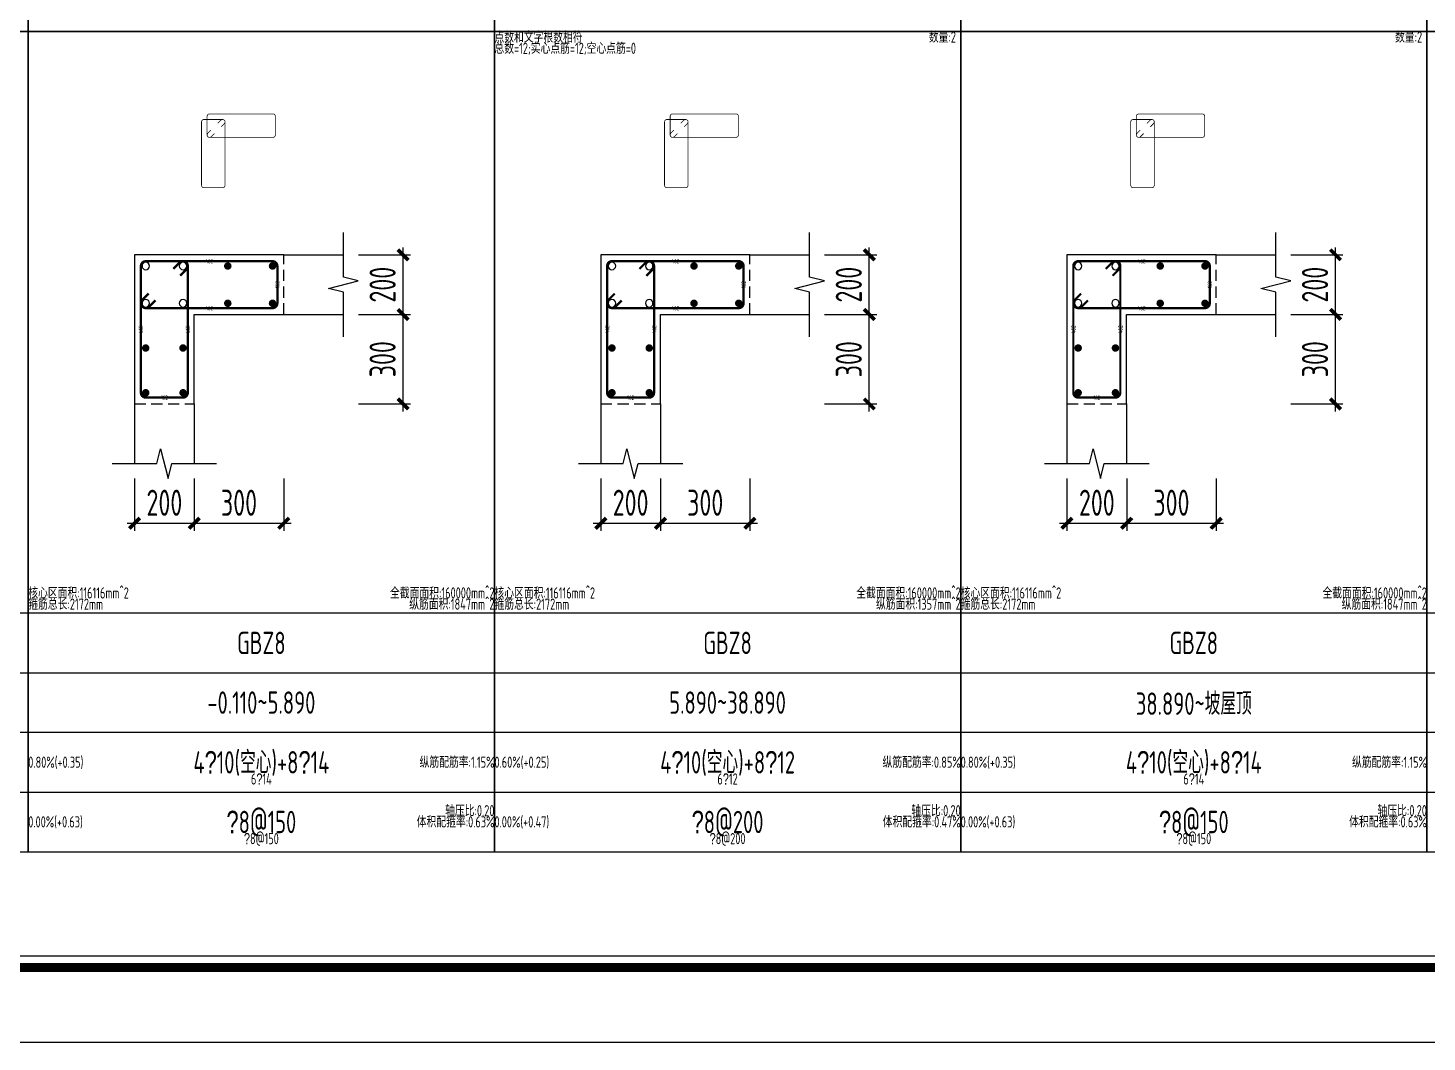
# Model space of a CAD drawing. Extents: x 154268 to 5133249, y -1832900 to 601179.
# Drawn here: x 547174 to 565929, y 541638 to 555239 of the extents above; entities that cross this region are included whole.
import ezdxf
from ezdxf.enums import TextEntityAlignment as Align

# ---------------------------------------------------------------- set-up
doc = ezdxf.new("R2010")
doc.units = 0
doc.header["$LTSCALE"] = 1000
doc.linetypes.add('DASHED', pattern=[0.75, 0.5, -0.25])
for name, color, linetype, plot in [('_TSZ_PLOT_MARK', 1, 'Continuous', False), ('墙柱归并数量', 8, 'Continuous', False), ('墙柱箍筋长度', 3, 'Continuous', False), ('墙柱配筋校核数据', 34, 'Continuous', False)]:
    doc.layers.add(name, color=color, linetype=linetype, plot=plot)
for name, color, linetype in [('A-ANNO-TITLE', 3, 'Continuous'), ('TAB', 7, 'Continuous'), ('TAB_TEXT', 7, 'Continuous'), ('THIN', 7, 'Continuous'), ('WALL_DE', 7, 'Continuous'), ('WCOL_DE', 7, 'Continuous'), ('WCOL_DE_DIM', 3, 'Continuous'), ('WCOL_DE_REIND', 1, 'Continuous'), ('WCOL_DE_REINL', 1, 'Continuous')]:
    doc.layers.add(name, color=color, linetype=linetype)
doc.styles.add('TSSD_Dimension', font='tssdeng.shx', dxfattribs={"width": 0.7, "bigfont": 'Hztxt.shx'})
doc.styles.add('TSSD_Label', font='tssdeng.shx', dxfattribs={"width": 0.7, "bigfont": 'hztxt.shx'})
doc.dimstyles.new('TSSD_25_100_WCOLU_DIM', dxfattribs={"dimtxt": 350, "dimasz": 100, "dimexe": 100, "dimexo": 200, "dimgap": 100, "dimtad": 1, "dimdec": 0, "dimlfac": 0.25, "dimzin": 0, "dimdsep": 46, "dimtxsty": 'TSSD_Dimension', "dimblk": 'ARCHTICK', "dimcen": 0, "dimdle": 100, "dimclrt": 7, "dimadec": 0, "dimazin": 0, "dimtfac": 1, "dimtdec": 0, "dimtix": 1, "dimtmove": 2, "dimatfit": 3, "dimfxl": 1, "dimtolj": 1, "dimtzin": 0, "dimarcsym": 0})

# ---------------------------------------------------------------- blocks, each defined once
blk = doc.blocks.new('_ArchTick')
at = {"color": 0, "linetype": 'ByBlock', "const_width": 0.5}
blk.add_lwpolyline([(-0.71, -0.71), (0.71, 0.71)], dxfattribs=at)
blk = doc.blocks.new('*D3268')
at = {"layer": 'Defpoints', "color": 0, "transparency": 16777216}
for p in [(551403, 551396), (552203, 551396), (551403, 550196)]:
    blk.add_point(p, dxfattribs=at)
at = {"layer": 'WCOL_DE_DIM', "color": 0, "lineweight": -2, "transparency": 16777216}
for p, q in [((552203, 550096), (552203, 551496)), ((551603, 551396), (552303, 551396)), ((551603, 550196), (552303, 550196))]:
    blk.add_line(p, q, dxfattribs=at)
at = {"layer": 'WCOL_DE_DIM', "color": 0, "lineweight": -2, "transparency": 16777216, "xscale": 100, "yscale": 100, "zscale": 100}
for p, rotation in [((552203, 551396), 90), ((552203, 550196), 270)]:
    blk.add_blockref('_ArchTick', p, dxfattribs=dict(at, rotation=rotation))
at = {"layer": 'WCOL_DE_DIM', "color": 7, "transparency": 16777216, "insert": (551928, 550796), "char_height": 350, "attachment_point": 5, "rotation": 90, "style": 'TSSD_Dimension'}
blk.add_mtext('\\A1;300', dxfattribs=at)
blk = doc.blocks.new('*D3269')
at = {"layer": 'Defpoints', "color": 0, "transparency": 16777216}
for p in [(551403, 552196), (552203, 552196), (551403, 551396)]:
    blk.add_point(p, dxfattribs=at)
at = {"layer": 'WCOL_DE_DIM', "color": 0, "lineweight": -2, "transparency": 16777216}
for p, q in [((551603, 552196), (552303, 552196)), ((552203, 551296), (552203, 552296)), ((551603, 551396), (552303, 551396))]:
    blk.add_line(p, q, dxfattribs=at)
at = {"layer": 'WCOL_DE_DIM', "color": 0, "lineweight": -2, "transparency": 16777216, "xscale": 100, "yscale": 100, "zscale": 100}
for p, rotation in [((552203, 552196), 90), ((552203, 551396), 270)]:
    blk.add_blockref('_ArchTick', p, dxfattribs=dict(at, rotation=rotation))
at = {"layer": 'WCOL_DE_DIM', "color": 7, "transparency": 16777216, "insert": (551928, 551796), "char_height": 350, "attachment_point": 5, "rotation": 90, "style": 'TSSD_Dimension'}
blk.add_mtext('\\A1;200', dxfattribs=at)
blk = doc.blocks.new('*D3270')
at = {"layer": 'Defpoints', "color": 0, "transparency": 16777216}
for p in [(548603, 549396), (549403, 549396), (549403, 548596)]:
    blk.add_point(p, dxfattribs=at)
at = {"layer": 'WCOL_DE_DIM', "color": 0, "lineweight": -2, "transparency": 16777216}
for p, q in [((548603, 549196), (548603, 548496)), ((549403, 549196), (549403, 548496)), ((548503, 548596), (549503, 548596))]:
    blk.add_line(p, q, dxfattribs=at)
at = {"layer": 'WCOL_DE_DIM', "color": 0, "lineweight": -2, "transparency": 16777216, "xscale": 100, "yscale": 100, "zscale": 100, "rotation": 180}
blk.add_blockref('_ArchTick', (548603, 548596), dxfattribs=at)
at = {"layer": 'WCOL_DE_DIM', "color": 0, "lineweight": -2, "transparency": 16777216, "xscale": 100, "yscale": 100, "zscale": 100}
blk.add_blockref('_ArchTick', (549403, 548596), dxfattribs=at)
at = {"layer": 'WCOL_DE_DIM', "color": 7, "transparency": 16777216, "insert": (549003, 548871), "char_height": 350, "attachment_point": 5, "style": 'TSSD_Dimension'}
blk.add_mtext('\\A1;200', dxfattribs=at)
blk = doc.blocks.new('*D3271')
at = {"layer": 'Defpoints', "color": 0, "transparency": 16777216}
for p in [(549403, 549396), (550603, 549396), (550603, 548596)]:
    blk.add_point(p, dxfattribs=at)
at = {"layer": 'WCOL_DE_DIM', "color": 0, "lineweight": -2, "transparency": 16777216}
for p, q in [((549403, 549196), (549403, 548496)), ((550603, 549196), (550603, 548496)), ((549303, 548596), (550703, 548596))]:
    blk.add_line(p, q, dxfattribs=at)
at = {"layer": 'WCOL_DE_DIM', "color": 0, "lineweight": -2, "transparency": 16777216, "xscale": 100, "yscale": 100, "zscale": 100, "rotation": 180}
blk.add_blockref('_ArchTick', (549403, 548596), dxfattribs=at)
at = {"layer": 'WCOL_DE_DIM', "color": 0, "lineweight": -2, "transparency": 16777216, "xscale": 100, "yscale": 100, "zscale": 100}
blk.add_blockref('_ArchTick', (550603, 548596), dxfattribs=at)
at = {"layer": 'WCOL_DE_DIM', "color": 7, "transparency": 16777216, "insert": (550003, 548871), "char_height": 350, "attachment_point": 5, "style": 'TSSD_Dimension'}
blk.add_mtext('\\A1;300', dxfattribs=at)
blk = doc.blocks.new('*D3386')
at = {"layer": 'Defpoints', "color": 0, "transparency": 16777216}
for p in [(557653, 551396), (558453, 551396), (557653, 550196)]:
    blk.add_point(p, dxfattribs=at)
at = {"layer": 'WCOL_DE_DIM', "color": 0, "lineweight": -2, "transparency": 16777216}
for p, q in [((558453, 550096), (558453, 551496)), ((557853, 551396), (558553, 551396)), ((557853, 550196), (558553, 550196))]:
    blk.add_line(p, q, dxfattribs=at)
at = {"layer": 'WCOL_DE_DIM', "color": 0, "lineweight": -2, "transparency": 16777216, "xscale": 100, "yscale": 100, "zscale": 100}
for p, rotation in [((558453, 551396), 90), ((558453, 550196), 270)]:
    blk.add_blockref('_ArchTick', p, dxfattribs=dict(at, rotation=rotation))
at = {"layer": 'WCOL_DE_DIM', "color": 7, "transparency": 16777216, "insert": (558178, 550796), "char_height": 350, "attachment_point": 5, "rotation": 90, "style": 'TSSD_Dimension'}
blk.add_mtext('\\A1;300', dxfattribs=at)
blk = doc.blocks.new('*D3387')
at = {"layer": 'Defpoints', "color": 0, "transparency": 16777216}
for p in [(557653, 552196), (558453, 552196), (557653, 551396)]:
    blk.add_point(p, dxfattribs=at)
at = {"layer": 'WCOL_DE_DIM', "color": 0, "lineweight": -2, "transparency": 16777216}
for p, q in [((557853, 552196), (558553, 552196)), ((558453, 551296), (558453, 552296)), ((557853, 551396), (558553, 551396))]:
    blk.add_line(p, q, dxfattribs=at)
at = {"layer": 'WCOL_DE_DIM', "color": 0, "lineweight": -2, "transparency": 16777216, "xscale": 100, "yscale": 100, "zscale": 100}
for p, rotation in [((558453, 552196), 90), ((558453, 551396), 270)]:
    blk.add_blockref('_ArchTick', p, dxfattribs=dict(at, rotation=rotation))
at = {"layer": 'WCOL_DE_DIM', "color": 7, "transparency": 16777216, "insert": (558178, 551796), "char_height": 350, "attachment_point": 5, "rotation": 90, "style": 'TSSD_Dimension'}
blk.add_mtext('\\A1;200', dxfattribs=at)
blk = doc.blocks.new('*D3388')
at = {"layer": 'Defpoints', "color": 0, "transparency": 16777216}
for p in [(554853, 549396), (555653, 549396), (555653, 548596)]:
    blk.add_point(p, dxfattribs=at)
at = {"layer": 'WCOL_DE_DIM', "color": 0, "lineweight": -2, "transparency": 16777216}
for p, q in [((554853, 549196), (554853, 548496)), ((555653, 549196), (555653, 548496)), ((554753, 548596), (555753, 548596))]:
    blk.add_line(p, q, dxfattribs=at)
at = {"layer": 'WCOL_DE_DIM', "color": 0, "lineweight": -2, "transparency": 16777216, "xscale": 100, "yscale": 100, "zscale": 100, "rotation": 180}
blk.add_blockref('_ArchTick', (554853, 548596), dxfattribs=at)
at = {"layer": 'WCOL_DE_DIM', "color": 0, "lineweight": -2, "transparency": 16777216, "xscale": 100, "yscale": 100, "zscale": 100}
blk.add_blockref('_ArchTick', (555653, 548596), dxfattribs=at)
at = {"layer": 'WCOL_DE_DIM', "color": 7, "transparency": 16777216, "insert": (555253, 548871), "char_height": 350, "attachment_point": 5, "style": 'TSSD_Dimension'}
blk.add_mtext('\\A1;200', dxfattribs=at)
blk = doc.blocks.new('*D3389')
at = {"layer": 'Defpoints', "color": 0, "transparency": 16777216}
for p in [(555653, 549396), (556853, 549396), (556853, 548596)]:
    blk.add_point(p, dxfattribs=at)
at = {"layer": 'WCOL_DE_DIM', "color": 0, "lineweight": -2, "transparency": 16777216}
for p, q in [((555653, 549196), (555653, 548496)), ((556853, 549196), (556853, 548496)), ((555553, 548596), (556953, 548596))]:
    blk.add_line(p, q, dxfattribs=at)
at = {"layer": 'WCOL_DE_DIM', "color": 0, "lineweight": -2, "transparency": 16777216, "xscale": 100, "yscale": 100, "zscale": 100, "rotation": 180}
blk.add_blockref('_ArchTick', (555653, 548596), dxfattribs=at)
at = {"layer": 'WCOL_DE_DIM', "color": 0, "lineweight": -2, "transparency": 16777216, "xscale": 100, "yscale": 100, "zscale": 100}
blk.add_blockref('_ArchTick', (556853, 548596), dxfattribs=at)
at = {"layer": 'WCOL_DE_DIM', "color": 7, "transparency": 16777216, "insert": (556253, 548871), "char_height": 350, "attachment_point": 5, "style": 'TSSD_Dimension'}
blk.add_mtext('\\A1;300', dxfattribs=at)
blk = doc.blocks.new('*D3530')
at = {"layer": 'Defpoints', "color": 0, "transparency": 16777216}
for p in [(563903, 551396), (564703, 551396), (563903, 550196)]:
    blk.add_point(p, dxfattribs=at)
at = {"layer": 'WCOL_DE_DIM', "color": 0, "lineweight": -2, "transparency": 16777216}
for p, q in [((564703, 550096), (564703, 551496)), ((564103, 551396), (564803, 551396)), ((564103, 550196), (564803, 550196))]:
    blk.add_line(p, q, dxfattribs=at)
at = {"layer": 'WCOL_DE_DIM', "color": 0, "lineweight": -2, "transparency": 16777216, "xscale": 100, "yscale": 100, "zscale": 100}
for p, rotation in [((564703, 551396), 90), ((564703, 550196), 270)]:
    blk.add_blockref('_ArchTick', p, dxfattribs=dict(at, rotation=rotation))
at = {"layer": 'WCOL_DE_DIM', "color": 7, "transparency": 16777216, "insert": (564428, 550796), "char_height": 350, "attachment_point": 5, "rotation": 90, "style": 'TSSD_Dimension'}
blk.add_mtext('\\A1;300', dxfattribs=at)
blk = doc.blocks.new('*D3531')
at = {"layer": 'Defpoints', "color": 0, "transparency": 16777216}
for p in [(563903, 552196), (564703, 552196), (563903, 551396)]:
    blk.add_point(p, dxfattribs=at)
at = {"layer": 'WCOL_DE_DIM', "color": 0, "lineweight": -2, "transparency": 16777216}
for p, q in [((564103, 552196), (564803, 552196)), ((564703, 551296), (564703, 552296)), ((564103, 551396), (564803, 551396))]:
    blk.add_line(p, q, dxfattribs=at)
at = {"layer": 'WCOL_DE_DIM', "color": 0, "lineweight": -2, "transparency": 16777216, "xscale": 100, "yscale": 100, "zscale": 100}
for p, rotation in [((564703, 552196), 90), ((564703, 551396), 270)]:
    blk.add_blockref('_ArchTick', p, dxfattribs=dict(at, rotation=rotation))
at = {"layer": 'WCOL_DE_DIM', "color": 7, "transparency": 16777216, "insert": (564428, 551796), "char_height": 350, "attachment_point": 5, "rotation": 90, "style": 'TSSD_Dimension'}
blk.add_mtext('\\A1;200', dxfattribs=at)
blk = doc.blocks.new('*D3532')
at = {"layer": 'Defpoints', "color": 0, "transparency": 16777216}
for p in [(561103, 549396), (561903, 549396), (561903, 548596)]:
    blk.add_point(p, dxfattribs=at)
at = {"layer": 'WCOL_DE_DIM', "color": 0, "lineweight": -2, "transparency": 16777216}
for p, q in [((561103, 549196), (561103, 548496)), ((561903, 549196), (561903, 548496)), ((561003, 548596), (562003, 548596))]:
    blk.add_line(p, q, dxfattribs=at)
at = {"layer": 'WCOL_DE_DIM', "color": 0, "lineweight": -2, "transparency": 16777216, "xscale": 100, "yscale": 100, "zscale": 100, "rotation": 180}
blk.add_blockref('_ArchTick', (561103, 548596), dxfattribs=at)
at = {"layer": 'WCOL_DE_DIM', "color": 0, "lineweight": -2, "transparency": 16777216, "xscale": 100, "yscale": 100, "zscale": 100}
blk.add_blockref('_ArchTick', (561903, 548596), dxfattribs=at)
at = {"layer": 'WCOL_DE_DIM', "color": 7, "transparency": 16777216, "insert": (561503, 548871), "char_height": 350, "attachment_point": 5, "style": 'TSSD_Dimension'}
blk.add_mtext('\\A1;200', dxfattribs=at)
blk = doc.blocks.new('*D3533')
at = {"layer": 'Defpoints', "color": 0, "transparency": 16777216}
for p in [(561903, 549396), (563103, 549396), (563103, 548596)]:
    blk.add_point(p, dxfattribs=at)
at = {"layer": 'WCOL_DE_DIM', "color": 0, "lineweight": -2, "transparency": 16777216}
for p, q in [((561903, 549196), (561903, 548496)), ((563103, 549196), (563103, 548496)), ((561803, 548596), (563203, 548596))]:
    blk.add_line(p, q, dxfattribs=at)
at = {"layer": 'WCOL_DE_DIM', "color": 0, "lineweight": -2, "transparency": 16777216, "xscale": 100, "yscale": 100, "zscale": 100, "rotation": 180}
blk.add_blockref('_ArchTick', (561903, 548596), dxfattribs=at)
at = {"layer": 'WCOL_DE_DIM', "color": 0, "lineweight": -2, "transparency": 16777216, "xscale": 100, "yscale": 100, "zscale": 100}
blk.add_blockref('_ArchTick', (563103, 548596), dxfattribs=at)
at = {"layer": 'WCOL_DE_DIM', "color": 7, "transparency": 16777216, "insert": (562503, 548871), "char_height": 350, "attachment_point": 5, "style": 'TSSD_Dimension'}
blk.add_mtext('\\A1;300', dxfattribs=at)

msp = doc.modelspace()

# ---------------------------------------------------------------- linework, layer by layer
at = {"layer": '_TSZ_PLOT_MARK'}
msp.add_lwpolyline([(528403.6, 541638.3), (612503.6, 541638.3), (612503.6, 601038.3), (528403.6, 601038.3)], close=True, dxfattribs=at)
at = {"layer": 'A-ANNO-TITLE'}
msp.add_lwpolyline([(528403.6, 541638.3), (612503.6, 541638.3), (612503.6, 601038.3), (528403.6, 601038.3)], close=True, dxfattribs=at)
at = {"layer": 'A-ANNO-TITLE', "const_width": 120}
msp.add_lwpolyline([(530903.6, 542638.3), (611503.6, 542638.3), (611503.6, 600038.3), (530903.6, 600038.3)], close=True, dxfattribs=at)
at = {"layer": 'Defpoints', "linetype": 'Continuous'}
msp.add_lwpolyline([(530903.6, 600038.3), (605053.6, 600038.3), (605053.6, 542788.3), (530903.6, 542788.3)], close=True, dxfattribs=at)
at = {"layer": 'TAB'}
for points in [[(540927.7, 555191.3), (547177.7, 555191.3), (547177.7, 566191.3), (540927.7, 566191.3), (540927.7, 555191.3), (540927.7, 555991.3), (547177.7, 555991.3), (547177.7, 556791.3), (540927.7, 556791.3), (540927.7, 557591.3), (547177.7, 557591.3), (547177.7, 558391.3), (540927.7, 558391.3)], [(547177.7, 555191.3), (553427.7, 555191.3), (553427.7, 566191.3), (547177.7, 566191.3), (547177.7, 555191.3), (547177.7, 555991.3), (553427.7, 555991.3), (553427.7, 556791.3), (547177.7, 556791.3), (547177.7, 557591.3), (553427.7, 557591.3), (553427.7, 558391.3), (547177.7, 558391.3)], [(553427.7, 555191.3), (559677.7, 555191.3), (559677.7, 566191.3), (553427.7, 566191.3), (553427.7, 555191.3), (553427.7, 555991.3), (559677.7, 555991.3), (559677.7, 556791.3), (553427.7, 556791.3), (553427.7, 557591.3), (559677.7, 557591.3), (559677.7, 558391.3), (553427.7, 558391.3)], [(559677.7, 555191.3), (565927.7, 555191.3), (565927.7, 566191.3), (559677.7, 566191.3), (559677.7, 555191.3), (559677.7, 555991.3), (565927.7, 555991.3), (565927.7, 556791.3), (559677.7, 556791.3), (559677.7, 557591.3), (565927.7, 557591.3), (565927.7, 558391.3), (559677.7, 558391.3)], [(565927.7, 555191.3), (572177.7, 555191.3), (572177.7, 566191.3), (565927.7, 566191.3), (565927.7, 555191.3), (565927.7, 555991.3), (572177.7, 555991.3), (572177.7, 556791.3), (565927.7, 556791.3), (565927.7, 557591.3), (572177.7, 557591.3), (572177.7, 558391.3), (565927.7, 558391.3)], [(540927.7, 544191.3), (547177.7, 544191.3), (547177.7, 555191.3), (540927.7, 555191.3), (540927.7, 544191.3), (540927.7, 544991.3), (547177.7, 544991.3), (547177.7, 545791.3), (540927.7, 545791.3), (540927.7, 546591.3), (547177.7, 546591.3), (547177.7, 547391.3), (540927.7, 547391.3)], [(547177.7, 544191.3), (553427.7, 544191.3), (553427.7, 555191.3), (547177.7, 555191.3), (547177.7, 544191.3), (547177.7, 544991.3), (553427.7, 544991.3), (553427.7, 545791.3), (547177.7, 545791.3), (547177.7, 546591.3), (553427.7, 546591.3), (553427.7, 547391.3), (547177.7, 547391.3)], [(553427.7, 544191.3), (559677.7, 544191.3), (559677.7, 555191.3), (553427.7, 555191.3), (553427.7, 544191.3), (553427.7, 544991.3), (559677.7, 544991.3), (559677.7, 545791.3), (553427.7, 545791.3), (553427.7, 546591.3), (559677.7, 546591.3), (559677.7, 547391.3), (553427.7, 547391.3)], [(559677.7, 544191.3), (565927.7, 544191.3), (565927.7, 555191.3), (559677.7, 555191.3), (559677.7, 544191.3), (559677.7, 544991.3), (565927.7, 544991.3), (565927.7, 545791.3), (559677.7, 545791.3), (559677.7, 546591.3), (565927.7, 546591.3), (565927.7, 547391.3), (559677.7, 547391.3)], [(565927.7, 544191.3), (572177.7, 544191.3), (572177.7, 555191.3), (565927.7, 555191.3), (565927.7, 544191.3), (565927.7, 544991.3), (572177.7, 544991.3), (572177.7, 545791.3), (565927.7, 545791.3), (565927.7, 546591.3), (572177.7, 546591.3), (572177.7, 547391.3), (565927.7, 547391.3)]]:
    msp.add_lwpolyline(points, dxfattribs=at)
at = {"layer": 'THIN'}
for points in [[(551402.7, 551096.3), (551402.7, 551696.3), (551202.7, 551746.3), (551602.7, 551846.3), (551402.7, 551896.3), (551402.7, 552496.3)], [(557652.7, 551096.3), (557652.7, 551696.3), (557452.7, 551746.3), (557852.7, 551846.3), (557652.7, 551896.3), (557652.7, 552496.3)], [(563902.7, 551096.3), (563902.7, 551696.3), (563702.7, 551746.3), (564102.7, 551846.3), (563902.7, 551896.3), (563902.7, 552496.3)], [(548302.7, 549396.3), (548902.7, 549396.3), (548952.7, 549596.3), (549052.7, 549196.3), (549102.7, 549396.3), (549702.7, 549396.3)], [(554552.7, 549396.3), (555152.7, 549396.3), (555202.7, 549596.3), (555302.7, 549196.3), (555352.7, 549396.3), (555952.7, 549396.3)], [(560802.7, 549396.3), (561402.7, 549396.3), (561452.7, 549596.3), (561552.7, 549196.3), (561602.7, 549396.3), (562202.7, 549396.3)]]:
    msp.add_lwpolyline(points, dxfattribs=at)
at = {"layer": 'WALL_DE'}
for p, q in [((550602.7, 552196.3), (548602.7, 552196.3)), ((548602.7, 552196.3), (548602.7, 550196.3)), ((550602.7, 552196.3), (551402.7, 552196.3)), ((556852.7, 552196.3), (554852.7, 552196.3)), ((554852.7, 552196.3), (554852.7, 550196.3)), ((556852.7, 552196.3), (557652.7, 552196.3)), ((563102.7, 552196.3), (561102.7, 552196.3)), ((561102.7, 552196.3), (561102.7, 550196.3)), ((563102.7, 552196.3), (563902.7, 552196.3)), ((549402.7, 550196.3), (549402.7, 551396.3)), ((549402.7, 551396.3), (550602.7, 551396.3)), ((550602.7, 551396.3), (551402.7, 551396.3)), ((555652.7, 550196.3), (555652.7, 551396.3)), ((555652.7, 551396.3), (556852.7, 551396.3)), ((556852.7, 551396.3), (557652.7, 551396.3)), ((561902.7, 550196.3), (561902.7, 551396.3)), ((561902.7, 551396.3), (563102.7, 551396.3)), ((563102.7, 551396.3), (563902.7, 551396.3)), ((548602.7, 550196.3), (548602.7, 549396.3)), ((549402.7, 550196.3), (549402.7, 549396.3)), ((554852.7, 550196.3), (554852.7, 549396.3)), ((555652.7, 550196.3), (555652.7, 549396.3)), ((561102.7, 550196.3), (561102.7, 549396.3)), ((561902.7, 550196.3), (561902.7, 549396.3))]:
    msp.add_line(p, q, dxfattribs=at)
at = {"layer": 'WCOL_DE', "linetype": 'DASHED', "ltscale": 0.3}
for points in [[(549402.7, 550196.3), (549402.7, 551396.3), (550602.7, 551396.3), (550602.7, 552196.3), (548602.7, 552196.3), (548602.7, 550196.3)], [(555652.7, 550196.3), (555652.7, 551396.3), (556852.7, 551396.3), (556852.7, 552196.3), (554852.7, 552196.3), (554852.7, 550196.3)], [(561902.7, 550196.3), (561902.7, 551396.3), (563102.7, 551396.3), (563102.7, 552196.3), (561102.7, 552196.3), (561102.7, 550196.3)]]:
    msp.add_lwpolyline(points, close=True, dxfattribs=at)
at = {"layer": 'WCOL_DE_REIND'}
for points in [[(548752.7, 551996.3, 1), (548752.7, 552096.3, 1), (548752.7, 551996.3, 1)], [(549252.7, 551996.3, 1), (549252.7, 552096.3, 1), (549252.7, 551996.3, 1)], [(555002.7, 551996.3, 1), (555002.7, 552096.3, 1), (555002.7, 551996.3, 1)], [(555502.7, 551996.3, 1), (555502.7, 552096.3, 1), (555502.7, 551996.3, 1)], [(561252.7, 551996.3, 1), (561252.7, 552096.3, 1), (561252.7, 551996.3, 1)], [(561752.7, 551996.3, 1), (561752.7, 552096.3, 1), (561752.7, 551996.3, 1)], [(548752.7, 551496.3, 1), (548752.7, 551596.3, 1), (548752.7, 551496.3, 1)], [(549252.7, 551496.3, 1), (549252.7, 551596.3, 1), (549252.7, 551496.3, 1)], [(555002.7, 551496.3, 1), (555002.7, 551596.3, 1), (555002.7, 551496.3, 1)], [(555502.7, 551496.3, 1), (555502.7, 551596.3, 1), (555502.7, 551496.3, 1)], [(561252.7, 551496.3, 1), (561252.7, 551596.3, 1), (561252.7, 551496.3, 1)], [(561752.7, 551496.3, 1), (561752.7, 551596.3, 1), (561752.7, 551496.3, 1)]]:
    msp.add_lwpolyline(points, format="xyb", dxfattribs=at)
at = {"layer": 'WCOL_DE_REIND', "const_width": 50}
for points in [[(549852.7, 552021.3, 1), (549852.7, 552071.3, 1), (549852.7, 552021.3, 1)], [(550452.7, 552021.3, 1), (550452.7, 552071.3, 1), (550452.7, 552021.3, 1)], [(556102.7, 552021.3, 1), (556102.7, 552071.3, 1), (556102.7, 552021.3, 1)], [(556702.7, 552021.3, 1), (556702.7, 552071.3, 1), (556702.7, 552021.3, 1)], [(562352.7, 552021.3, 1), (562352.7, 552071.3, 1), (562352.7, 552021.3, 1)], [(562952.7, 552021.3, 1), (562952.7, 552071.3, 1), (562952.7, 552021.3, 1)], [(549852.7, 551521.3, 1), (549852.7, 551571.3, 1), (549852.7, 551521.3, 1)], [(550452.7, 551521.3, 1), (550452.7, 551571.3, 1), (550452.7, 551521.3, 1)], [(556102.7, 551521.3, 1), (556102.7, 551571.3, 1), (556102.7, 551521.3, 1)], [(556702.7, 551521.3, 1), (556702.7, 551571.3, 1), (556702.7, 551521.3, 1)], [(562352.7, 551521.3, 1), (562352.7, 551571.3, 1), (562352.7, 551521.3, 1)], [(562952.7, 551521.3, 1), (562952.7, 551571.3, 1), (562952.7, 551521.3, 1)], [(548752.7, 550921.3, 1), (548752.7, 550971.3, 1), (548752.7, 550921.3, 1)], [(549252.7, 550921.3, 1), (549252.7, 550971.3, 1), (549252.7, 550921.3, 1)], [(555002.7, 550921.3, 1), (555002.7, 550971.3, 1), (555002.7, 550921.3, 1)], [(555502.7, 550921.3, 1), (555502.7, 550971.3, 1), (555502.7, 550921.3, 1)], [(561252.7, 550921.3, 1), (561252.7, 550971.3, 1), (561252.7, 550921.3, 1)], [(561752.7, 550921.3, 1), (561752.7, 550971.3, 1), (561752.7, 550921.3, 1)], [(548752.7, 550321.3, 1), (548752.7, 550371.3, 1), (548752.7, 550321.3, 1)], [(549252.7, 550321.3, 1), (549252.7, 550371.3, 1), (549252.7, 550321.3, 1)], [(555002.7, 550321.3, 1), (555002.7, 550371.3, 1), (555002.7, 550321.3, 1)], [(555502.7, 550321.3, 1), (555502.7, 550371.3, 1), (555502.7, 550321.3, 1)], [(561252.7, 550321.3, 1), (561252.7, 550371.3, 1), (561252.7, 550321.3, 1)], [(561752.7, 550321.3, 1), (561752.7, 550371.3, 1), (561752.7, 550321.3, 1)]]:
    msp.add_lwpolyline(points, format="xyb", dxfattribs=at)
at = {"layer": 'WCOL_DE_REINL'}
for points, const_width in [([(549673.6, 553823.3), (549631.1, 553780.8, -0.6681786), (549575.7, 553803.8), (549575.7, 554053.8, -0.4142136), (549608.2, 554086.3), (550458.2, 554086.3, -0.4142136), (550490.7, 554053.8), (550490.7, 553803.8, -0.4142136), (550458.2, 553771.3), (549608.2, 553771.3, -0.6681786), (549585.2, 553826.8), (549627.6, 553869.2)], 10), ([(555880.6, 553823.3), (555838.2, 553780.8, -0.6681786), (555782.7, 553803.8), (555782.7, 554053.8, -0.4142136), (555815.2, 554086.3), (556665.2, 554086.3, -0.4142136), (556697.7, 554053.8), (556697.7, 553803.8, -0.4142136), (556665.2, 553771.3), (555815.2, 553771.3, -0.6681786), (555792.2, 553826.8), (555834.6, 553869.2)], 10), ([(562130.6, 553823.3), (562088.2, 553780.8, -0.6681786), (562032.7, 553803.8), (562032.7, 554053.8, -0.4142136), (562065.2, 554086.3), (562915.2, 554086.3, -0.4142136), (562947.7, 554053.8), (562947.7, 553803.8, -0.4142136), (562915.2, 553771.3), (562065.2, 553771.3, -0.6681786), (562042.2, 553826.8), (562084.6, 553869.2)], 10), ([(549717.7, 553959.4), (549760.2, 554001.8, -0.6681786), (549815.7, 553978.8), (549815.7, 553128.8, -0.4142136), (549783.2, 553096.3), (549533.2, 553096.3, -0.4142136), (549500.7, 553128.8), (549500.7, 553978.8, -0.4142136), (549533.2, 554011.3), (549783.2, 554011.3, -0.6681786), (549806.1, 553955.8), (549763.7, 553913.4)], 10), ([(555924.8, 553959.4), (555967.2, 554001.8, -0.6681786), (556022.7, 553978.8), (556022.7, 553128.8, -0.4142136), (555990.2, 553096.3), (555740.2, 553096.3, -0.4142136), (555707.7, 553128.8), (555707.7, 553978.8, -0.4142136), (555740.2, 554011.3), (555990.2, 554011.3, -0.6681786), (556013.2, 553955.8), (555970.8, 553913.4)], 10), ([(562174.8, 553959.4), (562217.2, 554001.8, -0.6681786), (562272.7, 553978.8), (562272.7, 553128.8, -0.4142136), (562240.2, 553096.3), (561990.2, 553096.3, -0.4142136), (561957.7, 553128.8), (561957.7, 553978.8, -0.4142136), (561990.2, 554011.3), (562240.2, 554011.3, -0.6681786), (562263.2, 553955.8), (562220.8, 553913.4)], 10), ([(548883.5, 551585.2), (548798.7, 551500.4, -0.6681786), (548687.7, 551546.3), (548687.7, 552046.3, -0.4142136), (548752.7, 552111.3), (550452.7, 552111.3, -0.4142136), (550517.7, 552046.3), (550517.7, 551546.3, -0.4142136), (550452.7, 551481.3), (548752.7, 551481.3, -0.6681786), (548706.7, 551592.3), (548791.6, 551677.1)], 30), ([(549121.9, 552007.4), (549206.7, 552092.3, -0.6681786), (549317.7, 552046.3), (549317.7, 550346.3, -0.4142136), (549252.7, 550281.3), (548752.7, 550281.3, -0.4142136), (548687.7, 550346.3), (548687.7, 552046.3, -0.4142136), (548752.7, 552111.3), (549252.7, 552111.3, -0.6681786), (549298.7, 552000.4), (549213.8, 551915.5)], 30), ([(555133.5, 551585.2), (555048.7, 551500.4, -0.6681786), (554937.7, 551546.3), (554937.7, 552046.3, -0.4142136), (555002.7, 552111.3), (556702.7, 552111.3, -0.4142136), (556767.7, 552046.3), (556767.7, 551546.3, -0.4142136), (556702.7, 551481.3), (555002.7, 551481.3, -0.6681786), (554956.7, 551592.3), (555041.6, 551677.1)], 30), ([(555371.9, 552007.4), (555456.7, 552092.3, -0.6681786), (555567.7, 552046.3), (555567.7, 550346.3, -0.4142136), (555502.7, 550281.3), (555002.7, 550281.3, -0.4142136), (554937.7, 550346.3), (554937.7, 552046.3, -0.4142136), (555002.7, 552111.3), (555502.7, 552111.3, -0.6681786), (555548.7, 552000.4), (555463.8, 551915.5)], 30), ([(561383.5, 551585.2), (561298.7, 551500.4, -0.6681786), (561187.7, 551546.3), (561187.7, 552046.3, -0.4142136), (561252.7, 552111.3), (562952.7, 552111.3, -0.4142136), (563017.7, 552046.3), (563017.7, 551546.3, -0.4142136), (562952.7, 551481.3), (561252.7, 551481.3, -0.6681786), (561206.7, 551592.3), (561291.6, 551677.1)], 30), ([(561621.9, 552007.4), (561706.7, 552092.3, -0.6681786), (561817.7, 552046.3), (561817.7, 550346.3, -0.4142136), (561752.7, 550281.3), (561252.7, 550281.3, -0.4142136), (561187.7, 550346.3), (561187.7, 552046.3, -0.4142136), (561252.7, 552111.3), (561752.7, 552111.3, -0.6681786), (561798.7, 552000.4), (561713.8, 551915.5)], 30)]:
    msp.add_lwpolyline(points, format="xyb", dxfattribs=dict(at, const_width=const_width))

# ---------------------------------------------------------------- texts
at = {"layer": 'TAB_TEXT', "style": 'TSSD_Label', "width": 0.7}
for s, p in [('GBZ8', (550302.7, 546991.3)), ('GBZ8', (556552.7, 546991.3)), ('GBZ8', (562802.7, 546991.3)), ('38.890~坡屋顶', (562802.7, 546191.3)), ('-0.110~5.890', (550302.7, 546191.3)), ('5.890~38.890', (556552.7, 546191.3)), ('4\ue53210(空心)+8\ue53214', (550302.7, 545391.3)), ('4\ue53210(空心)+8\ue53212', (556552.7, 545391.3)), ('4\ue53210(空心)+8\ue53214', (562802.7, 545391.3)), ('\ue5328@150', (550302.7, 544591.3)), ('\ue5328@200', (556552.7, 544591.3)), ('\ue5328@150', (562802.7, 544591.3))]:
    msp.add_text(s, height=300, dxfattribs=at).set_placement(p, align=Align.MIDDLE)
at = {"layer": '墙柱归并数量', "style": 'TSSD_Label', "width": 0.7}
for p in [(559677.7, 555191.3), (565927.7, 555191.3)]:
    msp.add_text('数量:2 ', height=150, dxfattribs=at).set_placement(p, align=Align.TOP_RIGHT)
at = {"layer": '墙柱箍筋长度', "style": 'TSSD_Label', "width": 0.7}
for s, p in [('462', (549602.7, 552111.3)), ('462', (555852.7, 552111.3)), ('462', (562102.7, 552111.3)), ('462', (549602.7, 551481.3)), ('462', (555852.7, 551481.3)), ('462', (562102.7, 551481.3)), ('162', (549002.7, 550281.3)), ('162', (555252.7, 550281.3)), ('162', (561502.7, 550281.3))]:
    msp.add_text(s, height=60, dxfattribs=at).set_placement(p, align=Align.MIDDLE_CENTER)
for s, p in [('162', (550517.7, 551796.3)), ('162', (556767.7, 551796.3)), ('162', (563017.7, 551796.3)), ('462', (548687.7, 551196.3)), ('462', (549317.7, 551196.3)), ('462', (554937.7, 551196.3)), ('462', (555567.7, 551196.3)), ('462', (561187.7, 551196.3)), ('462', (561817.7, 551196.3))]:
    msp.add_text(s, height=60, rotation=90, dxfattribs=at).set_placement(p, align=Align.MIDDLE_CENTER)
at = {"layer": '墙柱配筋校核数据', "style": 'TSSD_Label', "width": 0.7}
for s, p in [('点数和文字根数相符', (553427.7, 555191.3)), ('总数=12;实心点筋=12;空心点筋=0', (553427.7, 555041.3))]:
    msp.add_text(s, height=150, dxfattribs=at).set_placement(p, align=Align.TOP_LEFT)
for s, p in [('核心区面积:116116mm^ 2', (547177.7, 547541.3)), ('核心区面积:116116mm^ 2', (553427.7, 547541.3)), ('核心区面积:116116mm^ 2', (559677.7, 547541.3)), ('箍筋总长:2172mm', (547177.7, 547391.3)), ('箍筋总长:2172mm', (553427.7, 547391.3)), ('箍筋总长:2172mm', (559677.7, 547391.3))]:
    msp.add_text(s, height=150, dxfattribs=at).set_placement(p, align=Align.BOTTOM_LEFT)
for s, p in [('全截面面积:160000mm^ 2', (553427.7, 547541.3)), ('全截面面积:160000mm^ 2', (559677.7, 547541.3)), ('全截面面积:160000mm^ 2', (565927.7, 547541.3)), ('纵筋面积:1847mm^ 2', (553427.7, 547391.3)), ('纵筋面积:1357mm^ 2', (559677.7, 547391.3)), ('纵筋面积:1847mm^ 2', (565927.7, 547391.3))]:
    msp.add_text(s, height=150, dxfattribs=at).set_placement(p, align=Align.BOTTOM_RIGHT)
for s, p in [('0.80%(+0.35)', (547177.7, 545391.3)), ('0.60%(+0.25)', (553427.7, 545391.3)), ('0.80%(+0.35)', (559677.7, 545391.3)), ('0.00%(+0.63)', (547177.7, 544591.3)), ('0.00%(+0.47)', (553427.7, 544591.3)), ('0.00%(+0.63)', (559677.7, 544591.3))]:
    msp.add_text(s, height=150, dxfattribs=at).set_placement(p, align=Align.MIDDLE_LEFT)
for s, p in [('纵筋配筋率:1.15%', (553427.7, 545391.3)), ('纵筋配筋率:0.85%', (559677.7, 545391.3)), ('纵筋配筋率:1.15%', (565927.7, 545391.3)), ('体积配箍率:0.63%', (553427.7, 544591.3)), ('轴压比:0.20', (553427.7, 544741.3)), ('体积配箍率:0.47%', (559677.7, 544591.3)), ('轴压比:0.20', (559677.7, 544741.3)), ('体积配箍率:0.63%', (565927.7, 544591.3)), ('轴压比:0.20', (565927.7, 544741.3))]:
    msp.add_text(s, height=150, dxfattribs=at).set_placement(p, align=Align.MIDDLE_RIGHT)
for s, p in [('6\ue53214', (550302.7, 545166.3)), ('6\ue53212', (556552.7, 545166.3)), ('6\ue53214', (562802.7, 545166.3)), ('\ue5328@150', (550302.7, 544366.3)), ('\ue5328@200', (556552.7, 544366.3)), ('\ue5328@150', (562802.7, 544366.3))]:
    msp.add_text(s, height=150, dxfattribs=at).set_placement(p, align=Align.MIDDLE_CENTER)

# ---------------------------------------------------------------- dimensions: what is measured, and where the dimension line sits
at = {"layer": 'WCOL_DE_DIM'}
for base, p1, p2, picture, middle in [((552202.7, 552196.3), (551402.7, 551396.3), (551402.7, 552196.3), '*D3269', (551927.7, 551796.3)), ((558452.7, 552196.3), (557652.7, 551396.3), (557652.7, 552196.3), '*D3387', (558177.7, 551796.3)), ((564702.7, 552196.3), (563902.7, 551396.3), (563902.7, 552196.3), '*D3531', (564427.7, 551796.3)), ((552202.7, 551396.3), (551402.7, 550196.3), (551402.7, 551396.3), '*D3268', (551927.7, 550796.3)), ((558452.7, 551396.3), (557652.7, 550196.3), (557652.7, 551396.3), '*D3386', (558177.7, 550796.3)), ((564702.7, 551396.3), (563902.7, 550196.3), (563902.7, 551396.3), '*D3530', (564427.7, 550796.3))]:
    dim = msp.add_linear_dim(base=base, p1=p1, p2=p2, angle=90, dimstyle='TSSD_25_100_WCOLU_DIM', dxfattribs=at)
    dim.commit()
    dim.dimension.update_dxf_attribs({"geometry": picture, "text_midpoint": middle})
for base, p1, p2, picture, middle in [((549402.7, 548596.3), (548602.7, 549396.3), (549402.7, 549396.3), '*D3270', (549002.7, 548871.3)), ((550602.7, 548596.3), (549402.7, 549396.3), (550602.7, 549396.3), '*D3271', (550002.7, 548871.3)), ((555652.7, 548596.3), (554852.7, 549396.3), (555652.7, 549396.3), '*D3388', (555252.7, 548871.3)), ((556852.7, 548596.3), (555652.7, 549396.3), (556852.7, 549396.3), '*D3389', (556252.7, 548871.3)), ((561902.7, 548596.3), (561102.7, 549396.3), (561902.7, 549396.3), '*D3532', (561502.7, 548871.3)), ((563102.7, 548596.3), (561902.7, 549396.3), (563102.7, 549396.3), '*D3533', (562502.7, 548871.3))]:
    dim = msp.add_linear_dim(base=base, p1=p1, p2=p2, dimstyle='TSSD_25_100_WCOLU_DIM', dxfattribs=at)
    dim.commit()
    dim.dimension.update_dxf_attribs({"geometry": picture, "text_midpoint": middle})

doc.saveas('drawing.dxf')
